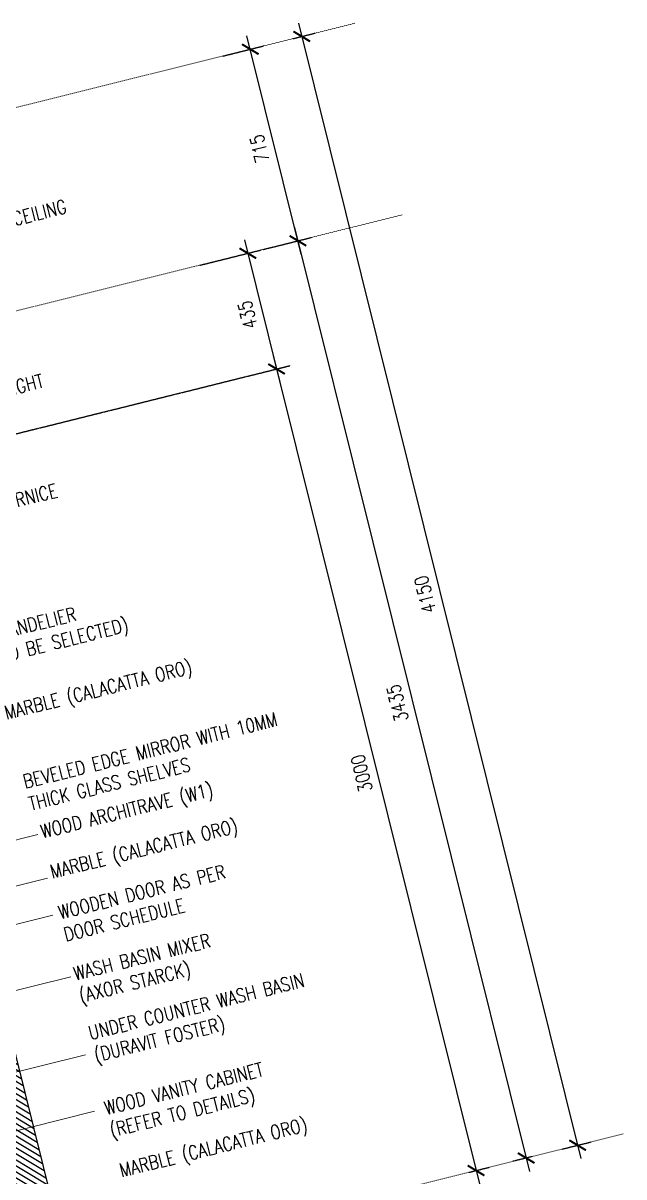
# Model space of a CAD drawing. Header units: inches. Extents: x 252212 to 296477, y 417293 to 492071.
# Drawn here: x 294295 to 296477, y 478900 to 483091 of the extents above; entities that cross this region are included whole.
import ezdxf

# ---------------------------------------------------------------- set-up
doc = ezdxf.new("R2010")
doc.units = ezdxf.units.IN
doc.header["$MEASUREMENT"] = 0
for name, pattern in [('DASHED', [0.75, 0.5, -0.25]), ('HIDDEN', [0.375, 0.25, -0.125]), ('HIDDEN2', [0.1875, 0.125, -0.0625])]:
    doc.linetypes.add(name, pattern=pattern)
for name, color, linetype in [('A-DIM', 9, 'Continuous'), ('A-Hidden', 8, 'HIDDEN'), ('Layer3', 7, 'Continuous'), ('Layer7', 8, 'Continuous')]:
    doc.layers.add(name, color=color, linetype=linetype)
doc.layers.add('ID-NOTES', color=3, linetype='Continuous', lineweight=0)
doc.styles.add('ID-ROMANS', font='romans.shx', dxfattribs={"width": 0.8})
doc.styles.add('ZZ-Dim All', font='romans.shx', dxfattribs={"width": 0.8})
doc.dimstyles.new('DIM 0200', dxfattribs={"dimscale": 200, "dimtxt": 1, "dimasz": 0.8, "dimexe": 0.5, "dimexo": 1, "dimgap": 0.4, "dimtad": 1, "dimdec": 0, "dimrnd": 10, "dimdsep": 46, "dimtxsty": 'ZZ-Dim All', "dimblk1": 'ARCHTICK', "dimblk2": 'ARCHTICK', "dimsah": 1, "dimcen": 1, "dimdle": 0.5, "dimclrd": 256, "dimclre": 256, "dimclrt": 256, "dimadec": 0, "dimazin": 2, "dimtfac": 1, "dimtdec": 0, "dimtix": 1, "dimtmove": 2, "dimatfit": 2, "dimfxl": 1, "dimfxlon": 1, "dimtolj": 1, "dimtzin": 0, "dimlwd": -1, "dimlwe": -1, "dimarcsym": 0})
doc.dimstyles.new('DIM-100', dxfattribs={"dimscale": 50, "dimtxt": 1.25, "dimasz": 1, "dimexe": 1, "dimexo": 1, "dimgap": 0.6, "dimtad": 1, "dimdec": 0, "dimrnd": 5, "dimdsep": 46, "dimtxsty": 'ZZ-Dim All', "dimblk1": 'ARCHTICK', "dimblk2": 'ARCHTICK', "dimsah": 1, "dimcen": 1, "dimdle": 1, "dimclrd": 256, "dimclre": 8, "dimclrt": 256, "dimazin": 2, "dimtfac": 1, "dimtdec": 0, "dimtix": 1, "dimtmove": 2, "dimatfit": 2, "dimfxl": 0.1, "dimtolj": 1, "dimtzin": 0, "dimlwd": -1, "dimlwe": -1, "dimarcsym": 0})

# ---------------------------------------------------------------- blocks, each defined once
blk = doc.blocks.new('_ARCHTICK')
at = {"color": 0, "linetype": 'ByBlock', "const_width": 0.15}
blk.add_lwpolyline([(-0.5, -0.5), (0.5, 0.5)], dxfattribs=at)
blk = doc.blocks.new('*D87')
at = {"layer": 'A-DIM', "transparency": 16777216}
blk.add_line((295281.1, 482348.5), (296134.1, 478919.9), dxfattribs=at)
at = {"layer": 'A-DIM', "color": 8, "linetype": 'HIDDEN2', "transparency": 16777216}
blk.add_line((296142.1, 478973.5), (296073.5, 478956.4), dxfattribs=at)
at = {"layer": 'Defpoints', "color": 0, "transparency": 16777216}
for p in [(295293.2, 482299.9, 0), (296122, 478968.5), (296190.7, 478985.5, 0)]:
    blk.add_point(p, dxfattribs=at)
at = {"layer": 'A-DIM', "transparency": 16777216, "xscale": 49.99999999999999, "yscale": 49.99999999999999, "zscale": 49.99999999999999}
for p, rotation in [((295293.2, 482299.9), 103.9714232829857), ((296122, 478968.5), 283.9714232829857)]:
    blk.add_blockref('_ARCHTICK', p, dxfattribs=dict(at, rotation=rotation))
at = {"layer": 'A-DIM', "color": 3, "transparency": 16777216, "insert": (295654.2, 480620.9), "char_height": 50, "attachment_point": 5, "rotation": 103.9714, "style": 'ZZ-Dim All'}
blk.add_mtext('\\A1;3435', dxfattribs=at)
blk = doc.blocks.new('*D88')
at = {"layer": 'A-DIM', "transparency": 16777216}
blk.add_line((295294.8, 483090.7), (296320.9, 478966.4), dxfattribs=at)
at = {"layer": 'A-DIM', "color": 8, "linetype": 'HIDDEN2', "transparency": 16777216}
for p, q in [((295273.1, 483033.8), (295355.4, 483054.2)), ((296251.8, 479000.8), (296357.4, 479027))]:
    blk.add_line(p, q, dxfattribs=at)
at = {"layer": 'Defpoints', "color": 0, "transparency": 16777216}
for p in [(295224.5, 483021.7, 0), (296308.9, 479014.9), (296203.3, 478988.7, 0)]:
    blk.add_point(p, dxfattribs=at)
at = {"layer": 'A-DIM', "transparency": 16777216, "xscale": 49.99999999999999, "yscale": 49.99999999999999, "zscale": 49.99999999999999}
for p, rotation in [((295306.9, 483042.2), 103.9714232829857), ((296308.9, 479014.9), 283.9714232829857)]:
    blk.add_blockref('_ARCHTICK', p, dxfattribs=dict(at, rotation=rotation))
at = {"layer": 'A-DIM', "color": 3, "transparency": 16777216, "insert": (295754.5, 481015.3), "char_height": 50, "attachment_point": 5, "rotation": 103.9714, "style": 'ZZ-Dim All'}
blk.add_mtext('\\A1;4150', dxfattribs=at)
blk = doc.blocks.new('*D89')
at = {"layer": 'A-DIM', "transparency": 16777216}
blk.add_line((295305.2, 482251.4), (295108, 483044.2), dxfattribs=at)
at = {"layer": 'A-DIM', "color": 8, "linetype": 'HIDDEN2', "transparency": 16777216}
for p, q in [((295019.4, 482970.6), (295168.6, 483007.8)), ((295165.2, 482268.1), (295341.7, 482312))]:
    blk.add_line(p, q, dxfattribs=at)
at = {"layer": 'Defpoints', "color": 0, "transparency": 16777216}
for p in [(295120.1, 482995.7), (294970.9, 482958.6, 0), (295116.7, 482256, 0)]:
    blk.add_point(p, dxfattribs=at)
at = {"layer": 'A-DIM', "transparency": 16777216, "xscale": 49.99999999999999, "yscale": 49.99999999999999, "zscale": 49.99999999999999}
for p, rotation in [((295120.1, 482995.7), 103.9714232829857), ((295293.2, 482299.9), 283.9714232829857)]:
    blk.add_blockref('_ARCHTICK', p, dxfattribs=dict(at, rotation=rotation))
at = {"layer": 'A-DIM', "color": 3, "transparency": 16777216, "insert": (295153.3, 482634.5), "char_height": 50, "attachment_point": 5, "rotation": 103.9714, "style": 'ZZ-Dim All'}
blk.add_mtext('\\A1;715', dxfattribs=at)
blk = doc.blocks.new('*D90')
at = {"layer": 'A-DIM', "transparency": 16777216}
blk.add_line((295099, 482303.2), (295227.7, 481785.9), dxfattribs=at)
at = {"layer": 'A-DIM', "color": 8, "linetype": 'HIDDEN2', "transparency": 16777216}
for p, q in [((294935.8, 482211), (295159.6, 482266.7)), ((293593.2, 481430.7), (295264.2, 481846.5))]:
    blk.add_line(p, q, dxfattribs=at)
at = {"layer": 'Defpoints', "color": 0, "transparency": 16777216}
for p in [(294887.3, 482199, 0), (295215.6, 481834.4), (293544.7, 481418.7, 0)]:
    blk.add_point(p, dxfattribs=at)
at = {"layer": 'A-DIM', "transparency": 16777216, "xscale": 49.99999999999999, "yscale": 49.99999999999999, "zscale": 49.99999999999999}
for p, rotation in [((295111.1, 482254.6), 103.9714232829857), ((295215.6, 481834.4), 283.9714232829857)]:
    blk.add_blockref('_ARCHTICK', p, dxfattribs=dict(at, rotation=rotation))
at = {"layer": 'A-DIM', "color": 3, "transparency": 16777216, "insert": (295110, 482031.2), "char_height": 50, "attachment_point": 5, "rotation": 103.9714, "style": 'ZZ-Dim All'}
blk.add_mtext('\\A1;435', dxfattribs=at)
blk = doc.blocks.new('*D91')
at = {"layer": 'A-DIM', "transparency": 16777216}
blk.add_line((295203.6, 481882.9), (295952, 478874.6), dxfattribs=at)
at = {"layer": 'A-DIM', "color": 8, "linetype": 'HIDDEN2', "transparency": 16777216}
for p, q in [((295203.2, 481831.3), (295264.2, 481846.5)), ((295914, 478916.7), (295988.5, 478935.2))]:
    blk.add_line(p, q, dxfattribs=at)
at = {"layer": 'Defpoints', "color": 0, "transparency": 16777216}
for p in [(295154.6, 481819.2), (295939.9, 478923.2), (295865.5, 478904.6, 0)]:
    blk.add_point(p, dxfattribs=at)
at = {"layer": 'A-DIM', "transparency": 16777216, "xscale": 49.99999999999999, "yscale": 49.99999999999999, "zscale": 49.99999999999999}
for p, rotation in [((295215.6, 481834.4), 103.9714232829857), ((295939.9, 478923.2), 283.9714232829857)]:
    blk.add_blockref('_ARCHTICK', p, dxfattribs=dict(at, rotation=rotation))
at = {"layer": 'A-DIM', "color": 3, "transparency": 16777216, "insert": (295524.4, 480365.5), "char_height": 50, "attachment_point": 5, "rotation": 103.9714, "style": 'ZZ-Dim All'}
blk.add_mtext('\\A1;3000', dxfattribs=at)

msp = doc.modelspace()

# ---------------------------------------------------------------- hatches: boundary and pattern name
at = {"layer": 'Layer7'}
h = msp.add_hatch(dxfattribs=at)
h.set_pattern_fill('ANSI31,_O', color=8, scale=150, angle=13.9714)
h.set_pattern_definition([(148.97142, (304641.763, 483532.279), (9.664979, 16.067068), [])])
h.paths.add_polyline_path([(290641.5, 481881.4), (290835.6, 481929.7), (291861.7, 477805.5), (291667.6, 477757.2)])
h.paths.add_polyline_path([(293267, 482534.6), (293461.1, 482582.9), (294487.2, 478458.7), (294293.1, 478410.4)])

# ---------------------------------------------------------------- linework, layer by layer
at = {"layer": 'A-Hidden', "linetype": 'DASHED', "lineweight": 0, "ltscale": 10}
for p, q in [((289994.8, 481720.5, 0), (295498.1, 483089.8, 0)), ((290167.9, 481024.8, 0), (295671.2, 482394, 0)), ((290996.7, 477693.3, 0), (296476.9, 479056.8, 0))]:
    msp.add_line(p, q, dxfattribs=at)
at = {"layer": 'Layer3'}
msp.add_line((293400.7, 482825.5, 0), (294535.5, 478264.6, 0), dxfattribs=at)

# ---------------------------------------------------------------- texts
at = {"layer": 'ID-NOTES', "char_height": 50, "width": 1075.058, "attachment_point": 1, "rotation": 13.9714, "style": 'ID-ROMANS'}
for s, insert in [('\\pxql;GYPSUM BOARD CEILING', (293818, 482294.5, 0)), ('\\pxql;INDIRECT LIGHT', (293969.1, 481719.6, 0)), ('GRG CORNICE', (294057.7, 481330.5, 0)), ('CHANDELIER\\P(TO BE SELECTED)', (294166.7, 480892.6, 0)), ('MARBLE (CALACATTA ORO)', (294221.5, 480609.2, 0)), ('BEVELED EDGE MIRROR WITH 10MM THICK GLASS SHELVES', (294290.2, 480359.2, 0)), ('WOOD ARCHITRAVE (W1)', (294353.1, 480177.8, 0)), ('MARBLE (CALACATTA ORO)', (294387.6, 480031.8, 0)), ('WOODEN DOOR AS PER \\PDOOR SCHEDULE', (294417.6, 479884.1, 0)), ('WASH BASIN MIXER\\P(AXOR STARCK)', (294473.1, 479661.5, 0)), ('UNDER COUNTER WASH BASIN (DURAVIT FOSTER)', (294527.5, 479446, 0)), ('WOOD VANITY CABINET\\P(REFER TO DETAILS)', (294584.5, 479173.5, 0)), ('MARBLE (CALACATTA ORO)', (294640.2, 478947, 0))]:
    msp.add_mtext(s, dxfattribs=dict(at, insert=insert))

# ---------------------------------------------------------------- dimensions: what is measured, and where the dimension line sits
at = {"layer": 'A-DIM'}
for base, p1, p2, picture, middle in [((296308.9, 479014.9, 0), (295224.5, 483021.7, 0), (296203.3, 478988.7, 0), '*D88', (295754.5, 481015.3, 0)), ((295120.1, 482995.7, 0), (295116.7, 482256, 0), (294970.9, 482958.6, 0), '*D89', (295153.3, 482634.5, 0)), ((296122, 478968.5, 0), (295293.2, 482299.9, 0), (296190.7, 478985.5, 0), '*D87', (295654.2, 480620.9, 0)), ((295215.6, 481834.4, 0), (294887.3, 482199, 0), (293544.7, 481418.7, 0), '*D90', (295110, 482031.2, 0)), ((295939.9, 478923.2, 0), (295154.6, 481819.2, 0), (295865.5, 478904.6, 0), '*D91', (295524.4, 480365.5, 0))]:
    dim = msp.add_linear_dim(base=base, p1=p1, p2=p2, angle=103.9714, dimstyle='DIM-100', override={"dimtxt": 1, "dimclrt": 3}, dxfattribs=at)
    dim.commit()
    dim.dimension.update_dxf_attribs({"geometry": picture, "text_midpoint": middle})

# ---------------------------------------------------------------- leaders
at = {"layer": 'ID-NOTES'}
for points in [[(292973.8, 479801.5, 0), (294348.9, 480143.6, 0)], [(293277.4, 479774.6, 0), (293390.5, 479737.3, 0), (294384.2, 479984.5, 0)], [(292667.3, 479418.9, 0), (294403.3, 479850.8, 0)], [(291816.4, 478914, 0), (291900.2, 478988.1, 0), (294468.7, 479627.2, 0)], [(292047.9, 478727.7, 0), (294521.8, 479343.2, 0)], [(292277, 478562.1, 0), (294554.1, 479138.6, 0)]]:
    msp.add_leader(points, dimstyle='DIM 0200', override={"dimasz": 0.2, "dimtad": 0, "dimclrd": 8}, dxfattribs=at)

doc.saveas('drawing.dxf')
